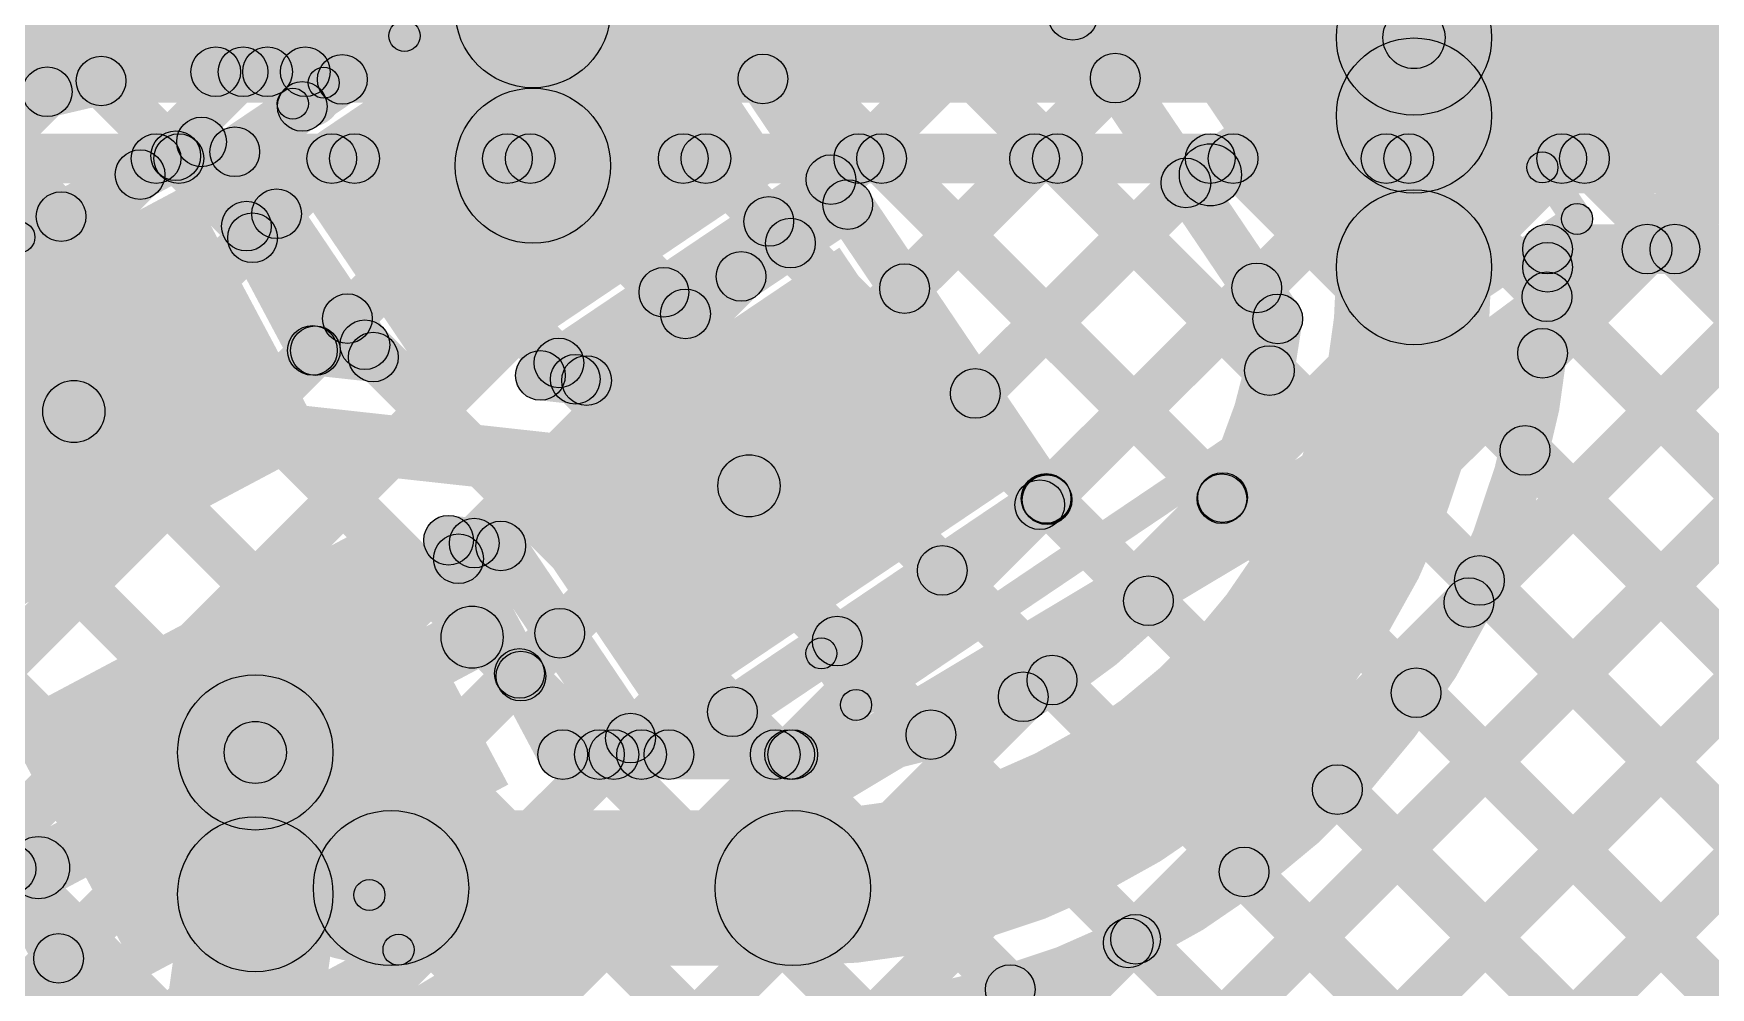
# Model space of a CAD drawing. Header units: millimetres. Extents: x -2.17 to 2.17, y -2.17 to 2.17.
# Drawn here: x 0.8159 to 1.0859, y -1.6106 to -1.457 of the extents above; entities that cross this region are included whole.
import ezdxf

# ---------------------------------------------------------------- set-up
doc = ezdxf.new("R2010")
doc.units = ezdxf.units.MM
doc.header["$MEASUREMENT"] = 0
for name, color, linetype in [('BottomLayer', 5, 'Continuous'), ('Mechanical2', 216, 'Continuous'), ('TopLayer', 1, 'Continuous'), ('TopOverlay', 2, 'Continuous'), ('TopPaste', 8, 'Continuous'), ('TopSolder', 216, 'Continuous')]:
    doc.layers.add(name, color=color, linetype=linetype)

# ---------------------------------------------------------------- blocks, each defined once
blk = doc.blocks.new('WS2812B_M____142')
at = {"layer": 'TopLayer'}
for points in [[(-0.09409, 0.05079), (-0.03504, 0.05079), (-0.03504, 0.01142), (-0.09409, 0.01142)], [(0.03504, 0.05079), (0.09409, 0.05079), (0.09409, 0.01142), (0.03504, 0.01142)], [(-0.09409, -0.01142), (-0.03504, -0.01142), (-0.03504, -0.05079), (-0.09409, -0.05079)], [(0.03504, -0.01142), (0.09409, -0.01142), (0.09409, -0.05079), (0.03504, -0.05079)]]:
    blk.add_hatch(color=1, dxfattribs=at).paths.add_polyline_path(points)
at = {"layer": 'TopOverlay'}
h = blk.add_hatch(color=2, dxfattribs=at)
edge = h.paths.add_edge_path()
edge.add_arc((-0.07, 0.07), 0.0025, 0, 360)
h = blk.add_hatch(color=2, dxfattribs=at)
edge = h.paths.add_edge_path()
edge.add_arc((-0.07, 0.07), 0.0025, 0, 360)
for points in [[(-0.07, 0.0675), (-0.07, 0.0725), (0.07, 0.0725), (0.07, 0.0675)], [(-0.0725, 0.07), (-0.0675, 0.07), (-0.0675, 0.06), (-0.0725, 0.06)], [(0.0675, 0.07), (0.0725, 0.07), (0.0725, 0.06), (0.0675, 0.06)], [(-0.0725, -0.06), (-0.0675, -0.06), (-0.0675, -0.07), (-0.0725, -0.07)], [(0.0675, -0.06), (0.0725, -0.06), (0.0725, -0.07), (0.0675, -0.07)], [(-0.07, -0.0725), (-0.07, -0.0675), (0.07, -0.0675), (0.07, -0.0725)]]:
    blk.add_hatch(color=2, dxfattribs=at).paths.add_polyline_path(points)
h = blk.add_hatch(color=2, dxfattribs=at)
edge = h.paths.add_edge_path()
edge.add_arc((0.07, 0.07), 0.0025, 0, 360)
h = blk.add_hatch(color=2, dxfattribs=at)
edge = h.paths.add_edge_path()
edge.add_arc((0.07, 0.07), 0.0025, 0, 360)
h = blk.add_hatch(color=2, dxfattribs=at)
edge = h.paths.add_edge_path()
edge.add_arc((-0.091, 0.061), 0.0025, 0, 360)
h = blk.add_hatch(color=2, dxfattribs=at)
edge = h.paths.add_edge_path()
edge.add_arc((-0.085, 0.061), 0.0025, 0, 360)
h = blk.add_hatch(color=2, dxfattribs=at)
edge = h.paths.add_edge_path()
edge.add_arc((-0.07, 0.06), 0.0025, 0, 360)
h = blk.add_hatch(color=2, dxfattribs=at)
edge = h.paths.add_edge_path()
edge.add_arc((0.07, 0.06), 0.0025, 0, 360)
h = blk.add_hatch(color=2, dxfattribs=at)
edge = h.paths.add_edge_path()
edge.add_arc((-0.07, -0.06), 0.0025, 0, 360)
h = blk.add_hatch(color=2, dxfattribs=at)
edge = h.paths.add_edge_path()
edge.add_arc((0.07, -0.06), 0.0025, 0, 360)
h = blk.add_hatch(color=2, dxfattribs=at)
edge = h.paths.add_edge_path()
edge.add_arc((-0.07, -0.07), 0.0025, 0, 360)
h = blk.add_hatch(color=2, dxfattribs=at)
edge = h.paths.add_edge_path()
edge.add_arc((-0.07, -0.07), 0.0025, 0, 360)
h = blk.add_hatch(color=2, dxfattribs=at)
edge = h.paths.add_edge_path()
edge.add_arc((0.07, -0.07), 0.0025, 0, 360)
h = blk.add_hatch(color=2, dxfattribs=at)
edge = h.paths.add_edge_path()
edge.add_arc((0.07, -0.07), 0.0025, 0, 360)
at = {"layer": 'TopPaste'}
for points in [[(-0.09409, 0.05079), (-0.03504, 0.05079), (-0.03504, 0.01142), (-0.09409, 0.01142)], [(0.03504, 0.05079), (0.09409, 0.05079), (0.09409, 0.01142), (0.03504, 0.01142)], [(-0.09409, -0.01142), (-0.03504, -0.01142), (-0.03504, -0.05079), (-0.09409, -0.05079)], [(0.03504, -0.01142), (0.09409, -0.01142), (0.09409, -0.05079), (0.03504, -0.05079)]]:
    blk.add_hatch(color=8, dxfattribs=at).paths.add_polyline_path(points)
at = {"layer": 'TopSolder'}
for points in [[(-0.09809, 0.05479), (-0.03104, 0.05479), (-0.03104, 0.00742), (-0.09809, 0.00742)], [(0.03104, 0.05479), (0.09809, 0.05479), (0.09809, 0.00742), (0.03104, 0.00742)], [(-0.09809, -0.00742), (-0.03104, -0.00742), (-0.03104, -0.05479), (-0.09809, -0.05479)], [(0.03104, -0.00742), (0.09809, -0.00742), (0.09809, -0.05479), (0.03104, -0.05479)]]:
    blk.add_hatch(color=216, dxfattribs=at).paths.add_polyline_path(points)
at = {"layer": 'TopOverlay', "const_width": 0.005}
blk.add_lwpolyline([(-0.085, 0.061, 1), (-0.091, 0.061, 1)], format="xyb", close=True, dxfattribs=at)
at = {"layer": 'TopOverlay'}
for centre in [(-0.07, 0.07), (-0.07, 0.07), (0.07, 0.07), (0.07, 0.07), (-0.091, 0.061), (-0.085, 0.061), (-0.07, 0.06), (0.07, 0.06), (-0.07, -0.06), (0.07, -0.06), (-0.07, -0.07), (-0.07, -0.07), (0.07, -0.07), (0.07, -0.07)]:
    blk.add_circle(centre, 0.0025, dxfattribs=at)
blk = doc.blocks.new('WS2812B_M____143')
at = {"layer": 'TopLayer'}
for points in [[(-0.09409, 0.05079), (-0.03504, 0.05079), (-0.03504, 0.01142), (-0.09409, 0.01142)], [(0.03504, 0.05079), (0.09409, 0.05079), (0.09409, 0.01142), (0.03504, 0.01142)], [(-0.09409, -0.01142), (-0.03504, -0.01142), (-0.03504, -0.05079), (-0.09409, -0.05079)], [(0.03504, -0.01142), (0.09409, -0.01142), (0.09409, -0.05079), (0.03504, -0.05079)]]:
    blk.add_hatch(color=1, dxfattribs=at).paths.add_polyline_path(points)
at = {"layer": 'TopOverlay'}
h = blk.add_hatch(color=2, dxfattribs=at)
edge = h.paths.add_edge_path()
edge.add_arc((-0.07, 0.07), 0.0025, 0, 360)
h = blk.add_hatch(color=2, dxfattribs=at)
edge = h.paths.add_edge_path()
edge.add_arc((-0.07, 0.07), 0.0025, 0, 360)
for points in [[(-0.07, 0.0675), (-0.07, 0.0725), (0.07, 0.0725), (0.07, 0.0675)], [(-0.0725, 0.07), (-0.0675, 0.07), (-0.0675, 0.06), (-0.0725, 0.06)], [(0.0675, 0.07), (0.0725, 0.07), (0.0725, 0.06), (0.0675, 0.06)], [(-0.0725, -0.06), (-0.0675, -0.06), (-0.0675, -0.07), (-0.0725, -0.07)], [(0.0675, -0.06), (0.0725, -0.06), (0.0725, -0.07), (0.0675, -0.07)], [(-0.07, -0.0725), (-0.07, -0.0675), (0.07, -0.0675), (0.07, -0.0725)]]:
    blk.add_hatch(color=2, dxfattribs=at).paths.add_polyline_path(points)
h = blk.add_hatch(color=2, dxfattribs=at)
edge = h.paths.add_edge_path()
edge.add_arc((0.07, 0.07), 0.0025, 0, 360)
h = blk.add_hatch(color=2, dxfattribs=at)
edge = h.paths.add_edge_path()
edge.add_arc((0.07, 0.07), 0.0025, 0, 360)
h = blk.add_hatch(color=2, dxfattribs=at)
edge = h.paths.add_edge_path()
edge.add_arc((-0.091, 0.061), 0.0025, 0, 360)
h = blk.add_hatch(color=2, dxfattribs=at)
edge = h.paths.add_edge_path()
edge.add_arc((-0.085, 0.061), 0.0025, 0, 360)
h = blk.add_hatch(color=2, dxfattribs=at)
edge = h.paths.add_edge_path()
edge.add_arc((-0.07, 0.06), 0.0025, 0, 360)
h = blk.add_hatch(color=2, dxfattribs=at)
edge = h.paths.add_edge_path()
edge.add_arc((0.07, 0.06), 0.0025, 0, 360)
h = blk.add_hatch(color=2, dxfattribs=at)
edge = h.paths.add_edge_path()
edge.add_arc((-0.07, -0.06), 0.0025, 0, 360)
h = blk.add_hatch(color=2, dxfattribs=at)
edge = h.paths.add_edge_path()
edge.add_arc((0.07, -0.06), 0.0025, 0, 360)
h = blk.add_hatch(color=2, dxfattribs=at)
edge = h.paths.add_edge_path()
edge.add_arc((-0.07, -0.07), 0.0025, 0, 360)
h = blk.add_hatch(color=2, dxfattribs=at)
edge = h.paths.add_edge_path()
edge.add_arc((-0.07, -0.07), 0.0025, 0, 360)
h = blk.add_hatch(color=2, dxfattribs=at)
edge = h.paths.add_edge_path()
edge.add_arc((0.07, -0.07), 0.0025, 0, 360)
h = blk.add_hatch(color=2, dxfattribs=at)
edge = h.paths.add_edge_path()
edge.add_arc((0.07, -0.07), 0.0025, 0, 360)
at = {"layer": 'TopPaste'}
for points in [[(-0.09409, 0.05079), (-0.03504, 0.05079), (-0.03504, 0.01142), (-0.09409, 0.01142)], [(0.03504, 0.05079), (0.09409, 0.05079), (0.09409, 0.01142), (0.03504, 0.01142)], [(-0.09409, -0.01142), (-0.03504, -0.01142), (-0.03504, -0.05079), (-0.09409, -0.05079)], [(0.03504, -0.01142), (0.09409, -0.01142), (0.09409, -0.05079), (0.03504, -0.05079)]]:
    blk.add_hatch(color=8, dxfattribs=at).paths.add_polyline_path(points)
at = {"layer": 'TopSolder'}
for points in [[(-0.09809, 0.05479), (-0.03104, 0.05479), (-0.03104, 0.00742), (-0.09809, 0.00742)], [(0.03104, 0.05479), (0.09809, 0.05479), (0.09809, 0.00742), (0.03104, 0.00742)], [(-0.09809, -0.00742), (-0.03104, -0.00742), (-0.03104, -0.05479), (-0.09809, -0.05479)], [(0.03104, -0.00742), (0.09809, -0.00742), (0.09809, -0.05479), (0.03104, -0.05479)]]:
    blk.add_hatch(color=216, dxfattribs=at).paths.add_polyline_path(points)
at = {"layer": 'TopOverlay', "const_width": 0.005}
blk.add_lwpolyline([(-0.085, 0.061, 1), (-0.091, 0.061, 1)], format="xyb", close=True, dxfattribs=at)
at = {"layer": 'TopOverlay'}
for centre in [(-0.07, 0.07), (-0.07, 0.07), (0.07, 0.07), (0.07, 0.07), (-0.091, 0.061), (-0.085, 0.061), (-0.07, 0.06), (0.07, 0.06), (-0.07, -0.06), (0.07, -0.06), (-0.07, -0.07), (-0.07, -0.07), (0.07, -0.07), (0.07, -0.07)]:
    blk.add_circle(centre, 0.0025, dxfattribs=at)
blk = doc.blocks.new('WS2812B_M____144')
at = {"layer": 'TopLayer'}
for points in [[(-0.09409, 0.05079), (-0.03504, 0.05079), (-0.03504, 0.01142), (-0.09409, 0.01142)], [(0.03504, 0.05079), (0.09409, 0.05079), (0.09409, 0.01142), (0.03504, 0.01142)], [(-0.09409, -0.01142), (-0.03504, -0.01142), (-0.03504, -0.05079), (-0.09409, -0.05079)], [(0.03504, -0.01142), (0.09409, -0.01142), (0.09409, -0.05079), (0.03504, -0.05079)]]:
    blk.add_hatch(color=1, dxfattribs=at).paths.add_polyline_path(points)
at = {"layer": 'TopOverlay'}
h = blk.add_hatch(color=2, dxfattribs=at)
edge = h.paths.add_edge_path()
edge.add_arc((-0.07, 0.07), 0.0025, 0, 360)
h = blk.add_hatch(color=2, dxfattribs=at)
edge = h.paths.add_edge_path()
edge.add_arc((-0.07, 0.07), 0.0025, 0, 360)
for points in [[(-0.07, 0.0675), (-0.07, 0.0725), (0.07, 0.0725), (0.07, 0.0675)], [(-0.0725, 0.07), (-0.0675, 0.07), (-0.0675, 0.06), (-0.0725, 0.06)], [(0.0675, 0.07), (0.0725, 0.07), (0.0725, 0.06), (0.0675, 0.06)], [(-0.0725, -0.06), (-0.0675, -0.06), (-0.0675, -0.07), (-0.0725, -0.07)], [(0.0675, -0.06), (0.0725, -0.06), (0.0725, -0.07), (0.0675, -0.07)], [(-0.07, -0.0725), (-0.07, -0.0675), (0.07, -0.0675), (0.07, -0.0725)]]:
    blk.add_hatch(color=2, dxfattribs=at).paths.add_polyline_path(points)
h = blk.add_hatch(color=2, dxfattribs=at)
edge = h.paths.add_edge_path()
edge.add_arc((0.07, 0.07), 0.0025, 0, 360)
h = blk.add_hatch(color=2, dxfattribs=at)
edge = h.paths.add_edge_path()
edge.add_arc((0.07, 0.07), 0.0025, 0, 360)
h = blk.add_hatch(color=2, dxfattribs=at)
edge = h.paths.add_edge_path()
edge.add_arc((-0.091, 0.061), 0.0025, 0, 360)
h = blk.add_hatch(color=2, dxfattribs=at)
edge = h.paths.add_edge_path()
edge.add_arc((-0.085, 0.061), 0.0025, 0, 360)
h = blk.add_hatch(color=2, dxfattribs=at)
edge = h.paths.add_edge_path()
edge.add_arc((-0.07, 0.06), 0.0025, 0, 360)
h = blk.add_hatch(color=2, dxfattribs=at)
edge = h.paths.add_edge_path()
edge.add_arc((0.07, 0.06), 0.0025, 0, 360)
h = blk.add_hatch(color=2, dxfattribs=at)
edge = h.paths.add_edge_path()
edge.add_arc((-0.07, -0.06), 0.0025, 0, 360)
h = blk.add_hatch(color=2, dxfattribs=at)
edge = h.paths.add_edge_path()
edge.add_arc((0.07, -0.06), 0.0025, 0, 360)
h = blk.add_hatch(color=2, dxfattribs=at)
edge = h.paths.add_edge_path()
edge.add_arc((-0.07, -0.07), 0.0025, 0, 360)
h = blk.add_hatch(color=2, dxfattribs=at)
edge = h.paths.add_edge_path()
edge.add_arc((-0.07, -0.07), 0.0025, 0, 360)
h = blk.add_hatch(color=2, dxfattribs=at)
edge = h.paths.add_edge_path()
edge.add_arc((0.07, -0.07), 0.0025, 0, 360)
h = blk.add_hatch(color=2, dxfattribs=at)
edge = h.paths.add_edge_path()
edge.add_arc((0.07, -0.07), 0.0025, 0, 360)
at = {"layer": 'TopPaste'}
for points in [[(-0.09409, 0.05079), (-0.03504, 0.05079), (-0.03504, 0.01142), (-0.09409, 0.01142)], [(0.03504, 0.05079), (0.09409, 0.05079), (0.09409, 0.01142), (0.03504, 0.01142)], [(-0.09409, -0.01142), (-0.03504, -0.01142), (-0.03504, -0.05079), (-0.09409, -0.05079)], [(0.03504, -0.01142), (0.09409, -0.01142), (0.09409, -0.05079), (0.03504, -0.05079)]]:
    blk.add_hatch(color=8, dxfattribs=at).paths.add_polyline_path(points)
at = {"layer": 'TopSolder'}
for points in [[(-0.09809, 0.05479), (-0.03104, 0.05479), (-0.03104, 0.00742), (-0.09809, 0.00742)], [(0.03104, 0.05479), (0.09809, 0.05479), (0.09809, 0.00742), (0.03104, 0.00742)], [(-0.09809, -0.00742), (-0.03104, -0.00742), (-0.03104, -0.05479), (-0.09809, -0.05479)], [(0.03104, -0.00742), (0.09809, -0.00742), (0.09809, -0.05479), (0.03104, -0.05479)]]:
    blk.add_hatch(color=216, dxfattribs=at).paths.add_polyline_path(points)
at = {"layer": 'TopOverlay', "const_width": 0.005}
blk.add_lwpolyline([(-0.085, 0.061, 1), (-0.091, 0.061, 1)], format="xyb", close=True, dxfattribs=at)
at = {"layer": 'TopOverlay'}
for centre in [(-0.07, 0.07), (-0.07, 0.07), (0.07, 0.07), (0.07, 0.07), (-0.091, 0.061), (-0.085, 0.061), (-0.07, 0.06), (0.07, 0.06), (-0.07, -0.06), (0.07, -0.06), (-0.07, -0.07), (-0.07, -0.07), (0.07, -0.07), (0.07, -0.07)]:
    blk.add_circle(centre, 0.0025, dxfattribs=at)

msp = doc.modelspace()

# ---------------------------------------------------------------- hatches: boundary and pattern name
at = {"layer": 'BottomLayer'}
for points in [[(0.522, -1.46811), (0.522, -1.44311), (1.388, -1.44311), (1.388, -1.46811)], [(0.522, -1.48111), (0.522, -1.47311), (1.388, -1.47311), (1.388, -1.48111)], [(0.29934, -2.04734), (0.29369, -2.04169), (0.86109, -1.47428), (0.86675, -1.47994)], [(0.3345, -2.04047), (0.32884, -2.03481), (0.88938, -1.47428), (0.89503, -1.47994)], [(0.3698, -2.03346), (0.36414, -2.0278), (0.91766, -1.47428), (0.92332, -1.47994)], [(0.40509, -2.02645), (0.39943, -2.02079), (0.94594, -1.47428), (0.9516, -1.47994)], [(0.44038, -2.01944), (0.43473, -2.01378), (0.97423, -1.47428), (0.97989, -1.47994)], [(0.44243, -1.87597), (0.43677, -1.87032), (0.83281, -1.47428), (0.83846, -1.47994)], [(0.47568, -2.01243), (0.47002, -2.00677), (1.00251, -1.47428), (1.00817, -1.47994)], [(0.51097, -2.00542), (0.50531, -1.99976), (1.0308, -1.47428), (1.03645, -1.47994)], [(0.54627, -1.99841), (0.54061, -1.99275), (1.05908, -1.47428), (1.06474, -1.47994)], [(0.58156, -1.9914), (0.5759, -1.98575), (1.08737, -1.47428), (1.09302, -1.47994)], [(0.62636, -1.97488), (0.62071, -1.96922), (1.11565, -1.47428), (1.12131, -1.47994)], [(0.6731, -1.95643), (0.66745, -1.95077), (1.14393, -1.47428), (1.14959, -1.47994)], [(0.69505, -1.47994), (0.7007, -1.47428), (1.02529, -1.79887), (1.01964, -1.80453)], [(0.71984, -1.93797), (0.71419, -1.93231), (1.17222, -1.47428), (1.17788, -1.47994)], [(0.72333, -1.47994), (0.72899, -1.47428), (1.0435, -1.7888), (1.03784, -1.79445)], [(0.75162, -1.47994), (0.75727, -1.47428), (1.06171, -1.77872), (1.05605, -1.78437)], [(0.76658, -1.91952), (0.76093, -1.91386), (1.2005, -1.47428), (1.20616, -1.47994)], [(0.7799, -1.47994), (0.78556, -1.47428), (1.07992, -1.76864), (1.07426, -1.7743)], [(0.80818, -1.47994), (0.81384, -1.47428), (1.09812, -1.75856), (1.09247, -1.76422)], [(0.83647, -1.47994), (0.84213, -1.47428), (1.11633, -1.74849), (1.11067, -1.75414)], [(0.86475, -1.47994), (0.87041, -1.47428), (1.13454, -1.73841), (1.12888, -1.74407)], [(0.89304, -1.47994), (0.89869, -1.47428), (1.15249, -1.72807), (1.14683, -1.73373)], [(0.92132, -1.47994), (0.92698, -1.47428), (1.16859, -1.71589), (1.16293, -1.72155)], [(0.94961, -1.47994), (0.95526, -1.47428), (1.18469, -1.70371), (1.17904, -1.70937)], [(0.97789, -1.47994), (0.98355, -1.47428), (1.2008, -1.69153), (1.19514, -1.69719)], [(1.00617, -1.47994), (1.01183, -1.47428), (1.2169, -1.67935), (1.21124, -1.68501)], [(1.03446, -1.47994), (1.04012, -1.47428), (1.233, -1.66717), (1.22734, -1.67282)], [(1.06274, -1.47994), (1.0684, -1.47428), (1.2491, -1.65499), (1.24345, -1.66064)]]:
    msp.add_hatch(color=5, dxfattribs=at).paths.add_polyline_path(points)
h = msp.add_hatch(color=5, dxfattribs=at)
edge = h.paths.add_edge_path()
edge.add_arc((0.83564, -1.47711), 0.004, 0, 360)
h = msp.add_hatch(color=5, dxfattribs=at)
edge = h.paths.add_edge_path()
edge.add_arc((0.8393, -1.47711), 0.004, 0, 360)
h = msp.add_hatch(color=5, dxfattribs=at)
edge = h.paths.add_edge_path()
edge.add_arc((0.86392, -1.47711), 0.004, 0, 360)
h = msp.add_hatch(color=5, dxfattribs=at)
edge = h.paths.add_edge_path()
edge.add_arc((0.86758, -1.47711), 0.004, 0, 360)
h = msp.add_hatch(color=5, dxfattribs=at)
edge = h.paths.add_edge_path()
edge.add_arc((0.8922, -1.47711), 0.004, 0, 360)
h = msp.add_hatch(color=5, dxfattribs=at)
edge = h.paths.add_edge_path()
edge.add_arc((0.89587, -1.47711), 0.004, 0, 360)
h = msp.add_hatch(color=5, dxfattribs=at)
edge = h.paths.add_edge_path()
edge.add_arc((0.92049, -1.47711), 0.004, 0, 360)
h = msp.add_hatch(color=5, dxfattribs=at)
edge = h.paths.add_edge_path()
edge.add_arc((0.92415, -1.47711), 0.004, 0, 360)
h = msp.add_hatch(color=5, dxfattribs=at)
edge = h.paths.add_edge_path()
edge.add_arc((0.94877, -1.47711), 0.004, 0, 360)
h = msp.add_hatch(color=5, dxfattribs=at)
edge = h.paths.add_edge_path()
edge.add_arc((0.95243, -1.47711), 0.004, 0, 360)
h = msp.add_hatch(color=5, dxfattribs=at)
edge = h.paths.add_edge_path()
edge.add_arc((0.97706, -1.47711), 0.004, 0, 360)
h = msp.add_hatch(color=5, dxfattribs=at)
edge = h.paths.add_edge_path()
edge.add_arc((0.98072, -1.47711), 0.004, 0, 360)
h = msp.add_hatch(color=5, dxfattribs=at)
edge = h.paths.add_edge_path()
edge.add_arc((1.00534, -1.47711), 0.004, 0, 360)
h = msp.add_hatch(color=5, dxfattribs=at)
edge = h.paths.add_edge_path()
edge.add_arc((1.009, -1.47711), 0.004, 0, 360)
h = msp.add_hatch(color=5, dxfattribs=at)
edge = h.paths.add_edge_path()
edge.add_arc((1.03363, -1.47711), 0.004, 0, 360)
h = msp.add_hatch(color=5, dxfattribs=at)
edge = h.paths.add_edge_path()
edge.add_arc((1.03729, -1.47711), 0.004, 0, 360)
h = msp.add_hatch(color=5, dxfattribs=at)
edge = h.paths.add_edge_path()
edge.add_arc((1.06191, -1.47711), 0.004, 0, 360)
h = msp.add_hatch(color=5, dxfattribs=at)
edge = h.paths.add_edge_path()
edge.add_arc((1.06557, -1.47711), 0.004, 0, 360)
at = {"layer": 'TopLayer'}
for points in [[(0.75903, -1.92707), (0.75337, -1.92142), (1.93753, -0.73725), (1.94319, -0.74291)], [(0.71229, -1.94553), (0.70663, -1.93987), (1.32963, -1.31687), (1.33529, -1.32252)], [(0.92014, -1.42219), (0.9258, -1.41653), (1.01768, -1.50842), (1.01202, -1.51407)], [(0.93616, -1.46709), (0.9305, -1.46144), (0.96802, -1.42392), (0.97368, -1.42958)], [(1.04093, -1.46176), (1.03534, -1.45347), (1.06811, -1.43136), (1.0737, -1.43965)], [(0.91503, -1.44428), (0.92166, -1.43981), (0.94759, -1.47825), (0.94096, -1.48272)], [(0.93263, -1.49891), (0.92697, -1.49325), (0.97941, -1.44081), (0.98507, -1.44647)], [(0.91754, -1.44787), (0.92319, -1.44221), (1.01004, -1.52906), (1.00439, -1.53472)], [(0.98545, -1.45734), (0.98097, -1.45071), (0.98512, -1.44791), (0.98959, -1.45454)], [(0.9799, -1.45626), (0.98653, -1.45179), (1.01951, -1.50068), (1.01288, -1.50516)], [(0.90879, -1.47825), (0.88379, -1.47825), (0.88379, -1.45319), (0.90879, -1.45319)], [(1.00816, -1.48386), (1.00257, -1.47557), (1.03534, -1.45347), (1.04093, -1.46176)], [(1.05063, -1.47017), (1.02563, -1.47017), (1.02563, -1.45761), (1.05063, -1.45761)], [(1.03813, -1.48267), (1.03813, -1.45767), (1.10845, -1.45767), (1.10845, -1.48267)], [(0.83589, -1.48251), (0.83023, -1.47685), (0.84681, -1.46028), (0.85246, -1.46594)], [(0.84524, -1.46711), (0.84524, -1.45911), (0.85965, -1.45911), (0.85965, -1.46711)], [(0.85075, -1.46594), (0.85641, -1.46028), (0.86199, -1.46587), (0.85634, -1.47152)], [(0.82395, -1.46743), (0.82961, -1.46177), (0.84164, -1.4738), (0.83598, -1.47945)], [(0.85055, -1.47933), (0.84608, -1.4727), (0.86339, -1.46102), (0.86786, -1.46765)], [(0.95895, -1.50088), (0.95329, -1.49522), (0.9872, -1.46131), (0.99286, -1.46696)], [(0.73888, -1.55124), (0.73322, -1.54559), (0.81529, -1.46352), (0.82095, -1.46917)], [(0.80163, -1.47339), (0.80729, -1.46773), (0.82318, -1.48362), (0.81752, -1.48927)], [(0.7768, -1.51413), (0.77304, -1.50706), (0.84108, -1.47089), (0.84484, -1.47795)], [(1.05063, -1.49461), (1.02563, -1.49461), (1.02563, -1.47017), (1.05063, -1.47017)], [(0.83943, -1.4763), (0.84649, -1.47254), (0.86434, -1.50611), (0.85727, -1.50986)], [(0.845, -1.47825), (0.85163, -1.47378), (0.87392, -1.50683), (0.86729, -1.5113)], [(0.89974, -1.51535), (0.89527, -1.50872), (0.94204, -1.47717), (0.94651, -1.4838)], [(0.97034, -1.51777), (0.96468, -1.51211), (0.9986, -1.4782), (1.00425, -1.48385)], [(0.90717, -1.51617), (0.9027, -1.50954), (0.94474, -1.48118), (0.94921, -1.48781)], [(0.854, -1.49269), (0.84834, -1.48703), (0.85221, -1.48316), (0.85787, -1.48882)], [(0.93145, -1.49006), (0.9371, -1.48441), (0.94058, -1.48789), (0.93493, -1.49354)], [(0.94366, -1.48673), (0.95029, -1.48226), (0.98238, -1.52982), (0.97574, -1.53429)], [(0.66555, -1.96398), (0.65989, -1.95833), (1.13235, -1.48586), (1.13801, -1.49152)], [(0.84734, -1.49081), (0.853, -1.48515), (0.87209, -1.50425), (0.86644, -1.50991)], [(1.0498, -1.55145), (1.04414, -1.54579), (1.10109, -1.48884), (1.10675, -1.4945)], [(1.06167, -1.51129), (1.05601, -1.50563), (1.07281, -1.48884), (1.07847, -1.4945)], [(1.05963, -1.49567), (1.05963, -1.48767), (1.10845, -1.48767), (1.10845, -1.49567)], [(1.0773, -1.4945), (1.08296, -1.48884), (1.25012, -1.65601), (1.24447, -1.66166)], [(0.98173, -1.53466), (0.97608, -1.529), (1.00999, -1.49509), (1.01565, -1.50075)], [(0.91455, -1.50146), (0.92021, -1.4958), (0.92369, -1.49928), (0.91804, -1.50494)], [(1.05671, -1.50219), (1.06237, -1.49654), (1.23402, -1.66819), (1.22836, -1.67384)], [(0.8641, -1.51087), (0.85845, -1.50521), (0.8636, -1.50005), (0.86926, -1.50571)], [(0.86037, -1.51196), (0.86124, -1.50401), (0.87104, -1.50509), (0.87017, -1.51304)], [(0.89707, -1.51601), (0.89794, -1.50806), (0.90537, -1.50888), (0.9045, -1.51683)], [(0.89766, -1.51285), (0.90332, -1.50719), (0.90595, -1.50983), (0.9003, -1.51548)], [(0.82186, -1.52281), (0.82296, -1.51287), (0.93163, -1.52485), (0.93053, -1.53479)], [(1.05317, -1.52694), (1.05883, -1.52128), (1.21792, -1.68037), (1.21226, -1.68603)], [(0.92043, -1.57643), (0.91596, -1.56979), (0.97682, -1.52874), (0.9813, -1.53537)], [(0.94045, -1.57594), (0.9348, -1.57028), (0.97506, -1.53002), (0.98072, -1.53568)], [(0.97805, -1.56662), (0.9724, -1.56097), (1.00449, -1.52887), (1.01015, -1.53453)], [(0.97615, -1.53477), (0.98181, -1.52911), (0.9982, -1.5455), (0.99254, -1.55116)], [(0.88229, -1.54255), (0.88317, -1.5346), (0.89157, -1.53553), (0.8907, -1.54348)], [(0.8792, -1.54045), (0.88626, -1.5367), (0.90463, -1.57123), (0.89756, -1.57499)], [(0.88715, -1.54439), (0.88149, -1.53873), (0.88403, -1.5362), (0.88968, -1.54186)], [(0.88782, -1.54174), (0.89445, -1.53726), (0.91712, -1.57087), (0.91049, -1.57535)], [(0.95936, -1.54626), (0.96502, -1.54061), (0.98269, -1.55827), (0.97703, -1.56393)], [(1.04584, -1.54789), (1.05149, -1.54223), (1.20181, -1.69255), (1.19616, -1.69821)], [(0.85396, -1.57717), (0.84926, -1.56835), (0.88416, -1.54979), (0.88886, -1.55862)], [(0.89697, -1.56286), (0.89131, -1.5572), (0.89778, -1.55073), (0.90344, -1.55638)], [(0.94247, -1.55766), (0.94813, -1.552), (0.9632, -1.56707), (0.95754, -1.57272)], [(0.89155, -1.5633), (0.8972, -1.55765), (0.90984, -1.57028), (0.90418, -1.57594)], [(0.79383, -1.56533), (0.8009, -1.56157), (0.83021, -1.6167), (0.82314, -1.62046)], [(1.03564, -1.56597), (1.04129, -1.56031), (1.18571, -1.70473), (1.18006, -1.71039)], [(0.92558, -1.56905), (0.93124, -1.56339), (0.93813, -1.57028), (0.93247, -1.57594)], [(0.81906, -1.59573), (0.81436, -1.5869), (0.84926, -1.56835), (0.85396, -1.57717)], [(0.91217, -1.57594), (0.90651, -1.57028), (0.90918, -1.56762), (0.91483, -1.57327)], [(0.9011, -1.57711), (0.9011, -1.56911), (0.9138, -1.56911), (0.9138, -1.57711)], [(0.9138, -1.57711), (0.9138, -1.56911), (0.9182, -1.56911), (0.9182, -1.57711)], [(0.9182, -1.57711), (0.9182, -1.56911), (0.93813, -1.56911), (0.93813, -1.57711)], [(0.86411, -1.59561), (0.83911, -1.59561), (0.83911, -1.57276), (0.86411, -1.57276)], [(1.02296, -1.58158), (1.02862, -1.57592), (1.16961, -1.71691), (1.16395, -1.72257)], [(0.87346, -1.60711), (0.87346, -1.58211), (0.93813, -1.58211), (0.93813, -1.60711)], [(1.00794, -1.59484), (1.01359, -1.58918), (1.15351, -1.72909), (1.14785, -1.73475)], [(0.61881, -1.98244), (0.61315, -1.97678), (0.98931, -1.60062), (0.99497, -1.60628)], [(0.9905, -1.60568), (0.99615, -1.60002), (1.13669, -1.74057), (1.13104, -1.74622)], [(0.7546, -1.67694), (0.74894, -1.67128), (0.81712, -1.6031), (0.82278, -1.60876)], [(0.97032, -1.61379), (0.97597, -1.60813), (1.11849, -1.75064), (1.11283, -1.7563)]]:
    msp.add_hatch(color=1, dxfattribs=at).paths.add_polyline_path(points)
h = msp.add_hatch(color=1, dxfattribs=at)
edge = h.paths.add_edge_path()
edge.add_arc((0.89629, -1.45319), 0.0125, 0, 360)
h = msp.add_hatch(color=1, dxfattribs=at)
edge = h.paths.add_edge_path()
edge.add_arc((0.89629, -1.45319), 0.0125, 0, 360)
h = msp.add_hatch(color=1, dxfattribs=at)
edge = h.paths.add_edge_path()
edge.add_arc((0.89629, -1.45319), 0.0125, 0, 360)
h = msp.add_hatch(color=1, dxfattribs=at)
edge = h.paths.add_edge_path()
edge.add_arc((1.03813, -1.45761), 0.0125, 0, 360)
h = msp.add_hatch(color=1, dxfattribs=at)
edge = h.paths.add_edge_path()
edge.add_arc((0.98321, -1.45402), 0.004, 0, 360)
h = msp.add_hatch(color=1, dxfattribs=at)
edge = h.paths.add_edge_path()
edge.add_arc((0.98321, -1.45402), 0.004, 0, 360)
h = msp.add_hatch(color=1, dxfattribs=at)
edge = h.paths.add_edge_path()
edge.add_arc((1.03813, -1.45761), 0.005, 0, 360)
h = msp.add_hatch(color=1, dxfattribs=at)
edge = h.paths.add_edge_path()
edge.add_arc((1.03813, -1.45761), 0.005, 0, 360)
h = msp.add_hatch(color=1, dxfattribs=at)
edge = h.paths.add_edge_path()
edge.add_arc((1.03813, -1.47017), 0.0125, 0, 360)
h = msp.add_hatch(color=1, dxfattribs=at)
edge = h.paths.add_edge_path()
edge.add_arc((1.03813, -1.47017), 0.0125, 0, 360)
h = msp.add_hatch(color=1, dxfattribs=at)
edge = h.paths.add_edge_path()
edge.add_arc((1.03813, -1.47017), 0.0125, 0, 360)
h = msp.add_hatch(color=1, dxfattribs=at)
edge = h.paths.add_edge_path()
edge.add_arc((0.84524, -1.46311), 0.004, 0, 360)
h = msp.add_hatch(color=1, dxfattribs=at)
edge = h.paths.add_edge_path()
edge.add_arc((0.84524, -1.46311), 0.004, 0, 360)
h = msp.add_hatch(color=1, dxfattribs=at)
edge = h.paths.add_edge_path()
edge.add_arc((0.84964, -1.46311), 0.004, 0, 360)
h = msp.add_hatch(color=1, dxfattribs=at)
edge = h.paths.add_edge_path()
edge.add_arc((0.85358, -1.46311), 0.004, 0, 360)
h = msp.add_hatch(color=1, dxfattribs=at)
edge = h.paths.add_edge_path()
edge.add_arc((0.85965, -1.46311), 0.004, 0, 360)
h = msp.add_hatch(color=1, dxfattribs=at)
edge = h.paths.add_edge_path()
edge.add_arc((0.85965, -1.46311), 0.004, 0, 360)
h = msp.add_hatch(color=1, dxfattribs=at)
edge = h.paths.add_edge_path()
edge.add_arc((0.86562, -1.46434), 0.004, 0, 360)
h = msp.add_hatch(color=1, dxfattribs=at)
edge = h.paths.add_edge_path()
edge.add_arc((0.86562, -1.46434), 0.004, 0, 360)
h = msp.add_hatch(color=1, dxfattribs=at)
edge = h.paths.add_edge_path()
edge.add_arc((0.93333, -1.46427), 0.004, 0, 360)
h = msp.add_hatch(color=1, dxfattribs=at)
edge = h.paths.add_edge_path()
edge.add_arc((0.99003, -1.46414), 0.004, 0, 360)
h = msp.add_hatch(color=1, dxfattribs=at)
edge = h.paths.add_edge_path()
edge.add_arc((0.81812, -1.46634), 0.004, 0, 360)
h = msp.add_hatch(color=1, dxfattribs=at)
edge = h.paths.add_edge_path()
edge.add_arc((0.82678, -1.4646), 0.004, 0, 360)
h = msp.add_hatch(color=1, dxfattribs=at)
edge = h.paths.add_edge_path()
edge.add_arc((0.85917, -1.46869), 0.004, 0, 360)
h = msp.add_hatch(color=1, dxfattribs=at)
edge = h.paths.add_edge_path()
edge.add_arc((0.89629, -1.47825), 0.0125, 0, 360)
h = msp.add_hatch(color=1, dxfattribs=at)
edge = h.paths.add_edge_path()
edge.add_arc((0.89629, -1.47825), 0.0125, 0, 360)
h = msp.add_hatch(color=1, dxfattribs=at)
edge = h.paths.add_edge_path()
edge.add_arc((0.84296, -1.47442), 0.004, 0, 360)
h = msp.add_hatch(color=1, dxfattribs=at)
edge = h.paths.add_edge_path()
edge.add_arc((0.84296, -1.47442), 0.004, 0, 360)
h = msp.add_hatch(color=1, dxfattribs=at)
edge = h.paths.add_edge_path()
edge.add_arc((0.83881, -1.47663), 0.004, 0, 360)
h = msp.add_hatch(color=1, dxfattribs=at)
edge = h.paths.add_edge_path()
edge.add_arc((0.84831, -1.47601), 0.004, 0, 360)
h = msp.add_hatch(color=1, dxfattribs=at)
edge = h.paths.add_edge_path()
edge.add_arc((0.84831, -1.47601), 0.004, 0, 360)
h = msp.add_hatch(color=1, dxfattribs=at)
edge = h.paths.add_edge_path()
edge.add_arc((0.83306, -1.47968), 0.004, 0, 360)
h = msp.add_hatch(color=1, dxfattribs=at)
edge = h.paths.add_edge_path()
edge.add_arc((0.94427, -1.48049), 0.004, 0, 360)
h = msp.add_hatch(color=1, dxfattribs=at)
edge = h.paths.add_edge_path()
edge.add_arc((0.94427, -1.48049), 0.004, 0, 360)
h = msp.add_hatch(color=1, dxfattribs=at)
edge = h.paths.add_edge_path()
edge.add_arc((1.00536, -1.47971), 0.005, 0, 360)
h = msp.add_hatch(color=1, dxfattribs=at)
edge = h.paths.add_edge_path()
edge.add_arc((1.00142, -1.48103), 0.004, 0, 360)
h = msp.add_hatch(color=1, dxfattribs=at)
edge = h.paths.add_edge_path()
edge.add_arc((0.94698, -1.4845), 0.004, 0, 360)
h = msp.add_hatch(color=1, dxfattribs=at)
edge = h.paths.add_edge_path()
edge.add_arc((0.94698, -1.4845), 0.004, 0, 360)
h = msp.add_hatch(color=1, dxfattribs=at)
edge = h.paths.add_edge_path()
edge.add_arc((0.82035, -1.48644), 0.004, 0, 360)
h = msp.add_hatch(color=1, dxfattribs=at)
edge = h.paths.add_edge_path()
edge.add_arc((0.85017, -1.48798), 0.004, 0, 360)
h = msp.add_hatch(color=1, dxfattribs=at)
edge = h.paths.add_edge_path()
edge.add_arc((0.85504, -1.48599), 0.004, 0, 360)
h = msp.add_hatch(color=1, dxfattribs=at)
edge = h.paths.add_edge_path()
edge.add_arc((0.93427, -1.48723), 0.004, 0, 360)
h = msp.add_hatch(color=1, dxfattribs=at)
edge = h.paths.add_edge_path()
edge.add_arc((1.03813, -1.49461), 0.0125, 0, 360)
h = msp.add_hatch(color=1, dxfattribs=at)
edge = h.paths.add_edge_path()
edge.add_arc((1.03813, -1.49461), 0.0125, 0, 360)
h = msp.add_hatch(color=1, dxfattribs=at)
edge = h.paths.add_edge_path()
edge.add_arc((0.85117, -1.48986), 0.004, 0, 360)
h = msp.add_hatch(color=1, dxfattribs=at)
edge = h.paths.add_edge_path()
edge.add_arc((0.93776, -1.49072), 0.004, 0, 360)
h = msp.add_hatch(color=1, dxfattribs=at)
edge = h.paths.add_edge_path()
edge.add_arc((1.05963, -1.49167), 0.004, 0, 360)
h = msp.add_hatch(color=1, dxfattribs=at)
edge = h.paths.add_edge_path()
edge.add_arc((1.07564, -1.49167), 0.004, 0, 360)
h = msp.add_hatch(color=1, dxfattribs=at)
edge = h.paths.add_edge_path()
edge.add_arc((1.08013, -1.49167), 0.004, 0, 360)
h = msp.add_hatch(color=1, dxfattribs=at)
edge = h.paths.add_edge_path()
edge.add_arc((0.9298, -1.49608), 0.004, 0, 360)
h = msp.add_hatch(color=1, dxfattribs=at)
edge = h.paths.add_edge_path()
edge.add_arc((1.05963, -1.49461), 0.004, 0, 360)
h = msp.add_hatch(color=1, dxfattribs=at)
edge = h.paths.add_edge_path()
edge.add_arc((0.91738, -1.49863), 0.004, 0, 360)
h = msp.add_hatch(color=1, dxfattribs=at)
edge = h.paths.add_edge_path()
edge.add_arc((0.95612, -1.49805), 0.004, 0, 360)
h = msp.add_hatch(color=1, dxfattribs=at)
edge = h.paths.add_edge_path()
edge.add_arc((1.01282, -1.49792), 0.004, 0, 360)
h = msp.add_hatch(color=1, dxfattribs=at)
edge = h.paths.add_edge_path()
edge.add_arc((1.05954, -1.49936), 0.004, 0, 360)
h = msp.add_hatch(color=1, dxfattribs=at)
edge = h.paths.add_edge_path()
edge.add_arc((0.92086, -1.50211), 0.004, 0, 360)
h = msp.add_hatch(color=1, dxfattribs=at)
edge = h.paths.add_edge_path()
edge.add_arc((0.86643, -1.50288), 0.004, 0, 360)
h = msp.add_hatch(color=1, dxfattribs=at)
edge = h.paths.add_edge_path()
edge.add_arc((1.01619, -1.50292), 0.004, 0, 360)
h = msp.add_hatch(color=1, dxfattribs=at)
edge = h.paths.add_edge_path()
edge.add_arc((1.01619, -1.50292), 0.004, 0, 360)
h = msp.add_hatch(color=1, dxfattribs=at)
edge = h.paths.add_edge_path()
edge.add_arc((0.86926, -1.50708), 0.004, 0, 360)
h = msp.add_hatch(color=1, dxfattribs=at)
edge = h.paths.add_edge_path()
edge.add_arc((0.86081, -1.50799), 0.004, 0, 360)
h = msp.add_hatch(color=1, dxfattribs=at)
edge = h.paths.add_edge_path()
edge.add_arc((0.86081, -1.50799), 0.004, 0, 360)
h = msp.add_hatch(color=1, dxfattribs=at)
edge = h.paths.add_edge_path()
edge.add_arc((0.86128, -1.50804), 0.004, 0, 360)
h = msp.add_hatch(color=1, dxfattribs=at)
edge = h.paths.add_edge_path()
edge.add_arc((0.87061, -1.50907), 0.004, 0, 360)
h = msp.add_hatch(color=1, dxfattribs=at)
edge = h.paths.add_edge_path()
edge.add_arc((0.87061, -1.50907), 0.004, 0, 360)
h = msp.add_hatch(color=1, dxfattribs=at)
edge = h.paths.add_edge_path()
edge.add_arc((0.90049, -1.51002), 0.004, 0, 360)
h = msp.add_hatch(color=1, dxfattribs=at)
edge = h.paths.add_edge_path()
edge.add_arc((1.05884, -1.50846), 0.004, 0, 360)
h = msp.add_hatch(color=1, dxfattribs=at)
edge = h.paths.add_edge_path()
edge.add_arc((0.89751, -1.51203), 0.004, 0, 360)
h = msp.add_hatch(color=1, dxfattribs=at)
edge = h.paths.add_edge_path()
edge.add_arc((0.89751, -1.51203), 0.004, 0, 360)
h = msp.add_hatch(color=1, dxfattribs=at)
edge = h.paths.add_edge_path()
edge.add_arc((0.90312, -1.51265), 0.004, 0, 360)
h = msp.add_hatch(color=1, dxfattribs=at)
edge = h.paths.add_edge_path()
edge.add_arc((0.90494, -1.51285), 0.004, 0, 360)
h = msp.add_hatch(color=1, dxfattribs=at)
edge = h.paths.add_edge_path()
edge.add_arc((0.90494, -1.51285), 0.004, 0, 360)
h = msp.add_hatch(color=1, dxfattribs=at)
edge = h.paths.add_edge_path()
edge.add_arc((1.01485, -1.51124), 0.004, 0, 360)
h = msp.add_hatch(color=1, dxfattribs=at)
edge = h.paths.add_edge_path()
edge.add_arc((0.96751, -1.51494), 0.004, 0, 360)
h = msp.add_hatch(color=1, dxfattribs=at)
edge = h.paths.add_edge_path()
edge.add_arc((0.82241, -1.51784), 0.005, 0, 360)
h = msp.add_hatch(color=1, dxfattribs=at)
edge = h.paths.add_edge_path()
edge.add_arc((1.056, -1.52411), 0.004, 0, 360)
h = msp.add_hatch(color=1, dxfattribs=at)
edge = h.paths.add_edge_path()
edge.add_arc((0.93108, -1.52982), 0.005, 0, 360)
h = msp.add_hatch(color=1, dxfattribs=at)
edge = h.paths.add_edge_path()
edge.add_arc((0.97891, -1.53183), 0.004, 0, 360)
h = msp.add_hatch(color=1, dxfattribs=at)
edge = h.paths.add_edge_path()
edge.add_arc((1.00732, -1.5317), 0.004, 0, 360)
h = msp.add_hatch(color=1, dxfattribs=at)
edge = h.paths.add_edge_path()
edge.add_arc((0.97789, -1.53285), 0.004, 0, 360)
h = msp.add_hatch(color=1, dxfattribs=at)
edge = h.paths.add_edge_path()
edge.add_arc((0.97898, -1.53194), 0.004, 0, 360)
h = msp.add_hatch(color=1, dxfattribs=at)
edge = h.paths.add_edge_path()
edge.add_arc((0.97906, -1.53206), 0.004, 0, 360)
h = msp.add_hatch(color=1, dxfattribs=at)
edge = h.paths.add_edge_path()
edge.add_arc((0.97906, -1.53206), 0.004, 0, 360)
h = msp.add_hatch(color=1, dxfattribs=at)
edge = h.paths.add_edge_path()
edge.add_arc((1.00722, -1.53189), 0.004, 0, 360)
h = msp.add_hatch(color=1, dxfattribs=at)
edge = h.paths.add_edge_path()
edge.add_arc((0.88273, -1.53857), 0.004, 0, 360)
h = msp.add_hatch(color=1, dxfattribs=at)
edge = h.paths.add_edge_path()
edge.add_arc((0.88273, -1.53857), 0.004, 0, 360)
h = msp.add_hatch(color=1, dxfattribs=at)
edge = h.paths.add_edge_path()
edge.add_arc((0.88685, -1.53903), 0.004, 0, 360)
h = msp.add_hatch(color=1, dxfattribs=at)
edge = h.paths.add_edge_path()
edge.add_arc((0.89113, -1.5395), 0.004, 0, 360)
h = msp.add_hatch(color=1, dxfattribs=at)
edge = h.paths.add_edge_path()
edge.add_arc((0.89113, -1.5395), 0.004, 0, 360)
h = msp.add_hatch(color=1, dxfattribs=at)
edge = h.paths.add_edge_path()
edge.add_arc((0.88432, -1.54156), 0.004, 0, 360)
h = msp.add_hatch(color=1, dxfattribs=at)
edge = h.paths.add_edge_path()
edge.add_arc((0.96219, -1.54344), 0.004, 0, 360)
h = msp.add_hatch(color=1, dxfattribs=at)
edge = h.paths.add_edge_path()
edge.add_arc((1.04867, -1.54506), 0.004, 0, 360)
h = msp.add_hatch(color=1, dxfattribs=at)
edge = h.paths.add_edge_path()
edge.add_arc((0.99537, -1.54833), 0.004, 0, 360)
h = msp.add_hatch(color=1, dxfattribs=at)
edge = h.paths.add_edge_path()
edge.add_arc((1.04697, -1.54862), 0.004, 0, 360)
h = msp.add_hatch(color=1, dxfattribs=at)
edge = h.paths.add_edge_path()
edge.add_arc((0.88651, -1.5542), 0.005, 0, 360)
h = msp.add_hatch(color=1, dxfattribs=at)
edge = h.paths.add_edge_path()
edge.add_arc((0.90061, -1.55355), 0.004, 0, 360)
h = msp.add_hatch(color=1, dxfattribs=at)
edge = h.paths.add_edge_path()
edge.add_arc((0.9453, -1.55483), 0.004, 0, 360)
h = msp.add_hatch(color=1, dxfattribs=at)
edge = h.paths.add_edge_path()
edge.add_arc((0.89414, -1.56003), 0.004, 0, 360)
h = msp.add_hatch(color=1, dxfattribs=at)
edge = h.paths.add_edge_path()
edge.add_arc((0.89438, -1.56047), 0.004, 0, 360)
h = msp.add_hatch(color=1, dxfattribs=at)
edge = h.paths.add_edge_path()
edge.add_arc((0.97986, -1.5611), 0.004, 0, 360)
h = msp.add_hatch(color=1, dxfattribs=at)
edge = h.paths.add_edge_path()
edge.add_arc((0.97522, -1.5638), 0.004, 0, 360)
h = msp.add_hatch(color=1, dxfattribs=at)
edge = h.paths.add_edge_path()
edge.add_arc((1.03846, -1.56314), 0.004, 0, 360)
h = msp.add_hatch(color=1, dxfattribs=at)
edge = h.paths.add_edge_path()
edge.add_arc((0.85161, -1.57276), 0.0125, 0, 360)
h = msp.add_hatch(color=1, dxfattribs=at)
edge = h.paths.add_edge_path()
edge.add_arc((0.85161, -1.57276), 0.0125, 0, 360)
h = msp.add_hatch(color=1, dxfattribs=at)
edge = h.paths.add_edge_path()
edge.add_arc((0.92841, -1.56622), 0.004, 0, 360)
h = msp.add_hatch(color=1, dxfattribs=at)
edge = h.paths.add_edge_path()
edge.add_arc((0.85161, -1.57276), 0.005, 0, 360)
h = msp.add_hatch(color=1, dxfattribs=at)
edge = h.paths.add_edge_path()
edge.add_arc((0.85161, -1.57276), 0.005, 0, 360)
h = msp.add_hatch(color=1, dxfattribs=at)
edge = h.paths.add_edge_path()
edge.add_arc((0.91201, -1.57045), 0.004, 0, 360)
h = msp.add_hatch(color=1, dxfattribs=at)
edge = h.paths.add_edge_path()
edge.add_arc((0.96037, -1.5699), 0.004, 0, 360)
h = msp.add_hatch(color=1, dxfattribs=at)
edge = h.paths.add_edge_path()
edge.add_arc((0.9011, -1.57311), 0.004, 0, 360)
h = msp.add_hatch(color=1, dxfattribs=at)
edge = h.paths.add_edge_path()
edge.add_arc((0.9011, -1.57311), 0.004, 0, 360)
h = msp.add_hatch(color=1, dxfattribs=at)
edge = h.paths.add_edge_path()
edge.add_arc((0.90701, -1.57311), 0.004, 0, 360)
h = msp.add_hatch(color=1, dxfattribs=at)
edge = h.paths.add_edge_path()
edge.add_arc((0.90934, -1.57311), 0.004, 0, 360)
h = msp.add_hatch(color=1, dxfattribs=at)
edge = h.paths.add_edge_path()
edge.add_arc((0.9138, -1.57311), 0.004, 0, 360)
h = msp.add_hatch(color=1, dxfattribs=at)
edge = h.paths.add_edge_path()
edge.add_arc((0.9138, -1.57311), 0.004, 0, 360)
h = msp.add_hatch(color=1, dxfattribs=at)
edge = h.paths.add_edge_path()
edge.add_arc((0.9138, -1.57311), 0.004, 0, 360)
h = msp.add_hatch(color=1, dxfattribs=at)
edge = h.paths.add_edge_path()
edge.add_arc((0.9182, -1.57311), 0.004, 0, 360)
h = msp.add_hatch(color=1, dxfattribs=at)
edge = h.paths.add_edge_path()
edge.add_arc((0.9182, -1.57311), 0.004, 0, 360)
h = msp.add_hatch(color=1, dxfattribs=at)
edge = h.paths.add_edge_path()
edge.add_arc((0.9182, -1.57311), 0.004, 0, 360)
h = msp.add_hatch(color=1, dxfattribs=at)
edge = h.paths.add_edge_path()
edge.add_arc((0.9353, -1.57311), 0.004, 0, 360)
h = msp.add_hatch(color=1, dxfattribs=at)
edge = h.paths.add_edge_path()
edge.add_arc((0.93763, -1.57311), 0.004, 0, 360)
h = msp.add_hatch(color=1, dxfattribs=at)
edge = h.paths.add_edge_path()
edge.add_arc((0.93813, -1.57311), 0.004, 0, 360)
h = msp.add_hatch(color=1, dxfattribs=at)
edge = h.paths.add_edge_path()
edge.add_arc((0.93813, -1.57311), 0.004, 0, 360)
h = msp.add_hatch(color=1, dxfattribs=at)
edge = h.paths.add_edge_path()
edge.add_arc((1.02579, -1.57875), 0.004, 0, 360)
h = msp.add_hatch(color=1, dxfattribs=at)
edge = h.paths.add_edge_path()
edge.add_arc((0.85161, -1.59561), 0.0125, 0, 360)
h = msp.add_hatch(color=1, dxfattribs=at)
edge = h.paths.add_edge_path()
edge.add_arc((0.85161, -1.59561), 0.0125, 0, 360)
h = msp.add_hatch(color=1, dxfattribs=at)
edge = h.paths.add_edge_path()
edge.add_arc((0.87346, -1.59461), 0.0125, 0, 360)
h = msp.add_hatch(color=1, dxfattribs=at)
edge = h.paths.add_edge_path()
edge.add_arc((0.87346, -1.59461), 0.0125, 0, 360)
h = msp.add_hatch(color=1, dxfattribs=at)
edge = h.paths.add_edge_path()
edge.add_arc((0.93813, -1.59461), 0.0125, 0, 360)
h = msp.add_hatch(color=1, dxfattribs=at)
edge = h.paths.add_edge_path()
edge.add_arc((0.93813, -1.59461), 0.0125, 0, 360)
h = msp.add_hatch(color=1, dxfattribs=at)
edge = h.paths.add_edge_path()
edge.add_arc((0.81671, -1.59132), 0.005, 0, 360)
h = msp.add_hatch(color=1, dxfattribs=at)
edge = h.paths.add_edge_path()
edge.add_arc((0.81229, -1.59153), 0.004, 0, 360)
h = msp.add_hatch(color=1, dxfattribs=at)
edge = h.paths.add_edge_path()
edge.add_arc((1.01077, -1.59201), 0.004, 0, 360)
h = msp.add_hatch(color=1, dxfattribs=at)
edge = h.paths.add_edge_path()
edge.add_arc((0.99214, -1.60345), 0.004, 0, 360)
h = msp.add_hatch(color=1, dxfattribs=at)
edge = h.paths.add_edge_path()
edge.add_arc((0.99332, -1.60285), 0.004, 0, 360)
h = msp.add_hatch(color=1, dxfattribs=at)
edge = h.paths.add_edge_path()
edge.add_arc((0.81995, -1.60593), 0.004, 0, 360)
h = msp.add_hatch(color=1, dxfattribs=at)
edge = h.paths.add_edge_path()
edge.add_arc((0.97314, -1.61096), 0.004, 0, 360)

# ---------------------------------------------------------------- linework, layer by layer
at = {"layer": 'BottomLayer'}
for centre in [(0.83564, -1.47711), (0.8393, -1.47711), (0.86392, -1.47711), (0.86758, -1.47711), (0.8922, -1.47711), (0.89587, -1.47711), (0.92049, -1.47711), (0.92415, -1.47711), (0.94877, -1.47711), (0.95243, -1.47711), (0.97706, -1.47711), (0.98072, -1.47711), (1.00534, -1.47711), (1.009, -1.47711), (1.03363, -1.47711), (1.03729, -1.47711), (1.06191, -1.47711), (1.06557, -1.47711)]:
    msp.add_circle(centre, 0.004, dxfattribs=at)
at = {"layer": 'Mechanical2', "const_width": 0.01}
for points in [[(2.16535, 0.001, 1), (-2.16535, 0.001, 1)], [(2.08135, -0.01, 1), (-2.04935, -0.01, 1)], [(1.84055, 0.001, 1), (-1.84055, 0.001, 1)], [(1.6437, 0.001, 1), (-1.6437, 0.001, 1)], [(1.50394, 0, 1), (-1.50394, 0, 1)]]:
    msp.add_lwpolyline(points, format="xyb", close=True, dxfattribs=at)
at = {"layer": 'TopLayer'}
for points, const_width in [([(0.89629, -1.45319, -0.414214), (1.03087, -1.31861)], 0.025), ([(0.89629, -1.45319, -0.414213), (0.87066, -1.42756)], 0.025), ([(0.70839, -1.57846, -0.414214), (0.84524, -1.44161)], 0.025), ([(0.85965, -1.44161, -0.414214), (0.89629, -1.47825)], 0.025), ([(0.73463, -1.54574, -0.332276), (0.84524, -1.46311)], 0.008), ([(0.85965, -1.46311, -0.101696), (0.86562, -1.46434)], 0.008), ([(1.03813, -1.49461, -0.414214), (0.93813, -1.59461)], 0.025), ([(1.05963, -1.49461, -0.414214), (0.93813, -1.61611)], 0.008), ([(1.01619, -1.50292, -0.383477), (0.93813, -1.57311)], 0.008), ([(0.87346, -1.59461, -0.414214), (0.85161, -1.57276)], 0.025), ([(0.85161, -1.59561, -0.414214), (0.75161, -1.69561)], 0.025)]:
    msp.add_lwpolyline(points, format="xyb", dxfattribs=dict(at, const_width=const_width))
for centre, radius in [((0.89629, -1.45319), 0.0125), ((0.89629, -1.45319), 0.0125), ((0.89629, -1.45319), 0.0125), ((1.03813, -1.45761), 0.0125), ((0.98321, -1.45402), 0.004), ((0.98321, -1.45402), 0.004), ((1.03813, -1.45761), 0.005), ((1.03813, -1.45761), 0.005), ((1.03813, -1.47017), 0.0125), ((1.03813, -1.47017), 0.0125), ((1.03813, -1.47017), 0.0125), ((0.84524, -1.46311), 0.004), ((0.84524, -1.46311), 0.004), ((0.84964, -1.46311), 0.004), ((0.85358, -1.46311), 0.004), ((0.85965, -1.46311), 0.004), ((0.85965, -1.46311), 0.004), ((0.86562, -1.46434), 0.004), ((0.86562, -1.46434), 0.004), ((0.93333, -1.46427), 0.004), ((0.99003, -1.46414), 0.004), ((0.81812, -1.46634), 0.004), ((0.82678, -1.4646), 0.004), ((0.85917, -1.46869), 0.004), ((0.89629, -1.47825), 0.0125), ((0.89629, -1.47825), 0.0125), ((0.84296, -1.47442), 0.004), ((0.84296, -1.47442), 0.004), ((0.83881, -1.47663), 0.004), ((0.84831, -1.47601), 0.004), ((0.84831, -1.47601), 0.004), ((0.83306, -1.47968), 0.004), ((0.94427, -1.48049), 0.004), ((0.94427, -1.48049), 0.004), ((1.00536, -1.47971), 0.005), ((1.00142, -1.48103), 0.004), ((0.94698, -1.4845), 0.004), ((0.94698, -1.4845), 0.004), ((0.82035, -1.48644), 0.004), ((0.85017, -1.48798), 0.004), ((0.85504, -1.48599), 0.004), ((0.93427, -1.48723), 0.004), ((1.03813, -1.49461), 0.0125), ((1.03813, -1.49461), 0.0125), ((0.85117, -1.48986), 0.004), ((0.93776, -1.49072), 0.004), ((1.05963, -1.49167), 0.004), ((1.07564, -1.49167), 0.004), ((1.08013, -1.49167), 0.004), ((0.9298, -1.49608), 0.004), ((1.05963, -1.49461), 0.004), ((0.91738, -1.49863), 0.004), ((0.95612, -1.49805), 0.004), ((1.01282, -1.49792), 0.004), ((1.05954, -1.49936), 0.004), ((0.92086, -1.50211), 0.004), ((0.86643, -1.50288), 0.004), ((1.01619, -1.50292), 0.004), ((1.01619, -1.50292), 0.004), ((0.86926, -1.50708), 0.004), ((0.86081, -1.50799), 0.004), ((0.86081, -1.50799), 0.004), ((0.86128, -1.50804), 0.004), ((0.87061, -1.50907), 0.004), ((0.87061, -1.50907), 0.004), ((0.90049, -1.51002), 0.004), ((1.05884, -1.50846), 0.004), ((0.89751, -1.51203), 0.004), ((0.89751, -1.51203), 0.004), ((0.90312, -1.51265), 0.004), ((0.90494, -1.51285), 0.004), ((0.90494, -1.51285), 0.004), ((1.01485, -1.51124), 0.004), ((0.96751, -1.51494), 0.004), ((0.82241, -1.51784), 0.005), ((1.056, -1.52411), 0.004), ((0.93108, -1.52982), 0.005), ((0.97891, -1.53183), 0.004), ((1.00732, -1.5317), 0.004), ((0.97789, -1.53285), 0.004), ((0.97898, -1.53194), 0.004), ((0.97906, -1.53206), 0.004), ((0.97906, -1.53206), 0.004), ((1.00722, -1.53189), 0.004), ((0.88273, -1.53857), 0.004), ((0.88273, -1.53857), 0.004), ((0.88685, -1.53903), 0.004), ((0.89113, -1.5395), 0.004), ((0.89113, -1.5395), 0.004), ((0.88432, -1.54156), 0.004), ((0.96219, -1.54344), 0.004), ((1.04867, -1.54506), 0.004), ((0.99537, -1.54833), 0.004), ((1.04697, -1.54862), 0.004), ((0.88651, -1.5542), 0.005), ((0.90061, -1.55355), 0.004), ((0.9453, -1.55483), 0.004), ((0.89414, -1.56003), 0.004), ((0.89438, -1.56047), 0.004), ((0.97986, -1.5611), 0.004), ((0.97522, -1.5638), 0.004), ((1.03846, -1.56314), 0.004), ((0.85161, -1.57276), 0.0125), ((0.85161, -1.57276), 0.0125), ((0.92841, -1.56622), 0.004), ((0.85161, -1.57276), 0.005), ((0.85161, -1.57276), 0.005), ((0.91201, -1.57045), 0.004), ((0.96037, -1.5699), 0.004), ((0.9011, -1.57311), 0.004), ((0.9011, -1.57311), 0.004), ((0.90701, -1.57311), 0.004), ((0.90934, -1.57311), 0.004), ((0.9138, -1.57311), 0.004), ((0.9138, -1.57311), 0.004), ((0.9138, -1.57311), 0.004), ((0.9182, -1.57311), 0.004), ((0.9182, -1.57311), 0.004), ((0.9182, -1.57311), 0.004), ((0.9353, -1.57311), 0.004), ((0.93763, -1.57311), 0.004), ((0.93813, -1.57311), 0.004), ((0.93813, -1.57311), 0.004), ((1.02579, -1.57875), 0.004), ((0.85161, -1.59561), 0.0125), ((0.85161, -1.59561), 0.0125), ((0.87346, -1.59461), 0.0125), ((0.87346, -1.59461), 0.0125), ((0.93813, -1.59461), 0.0125), ((0.93813, -1.59461), 0.0125), ((0.81671, -1.59132), 0.005), ((0.81229, -1.59153), 0.004), ((1.01077, -1.59201), 0.004), ((0.99214, -1.60345), 0.004), ((0.99332, -1.60285), 0.004), ((0.81995, -1.60593), 0.004), ((0.97314, -1.61096), 0.004)]:
    msp.add_circle(centre, radius, dxfattribs=at)

# ---------------------------------------------------------------- block references
for name, p, rotation in [('WS2812B_M____144', (1.139, -1.33961), 40), ('WS2812B_M____143', (0.96721, -1.46793), 34), ('WS2812B_M____142', (0.78, -1.57561), 28)]:
    msp.add_blockref(name, p, dxfattribs=dict(rotation=rotation))

doc.saveas('drawing.dxf')
